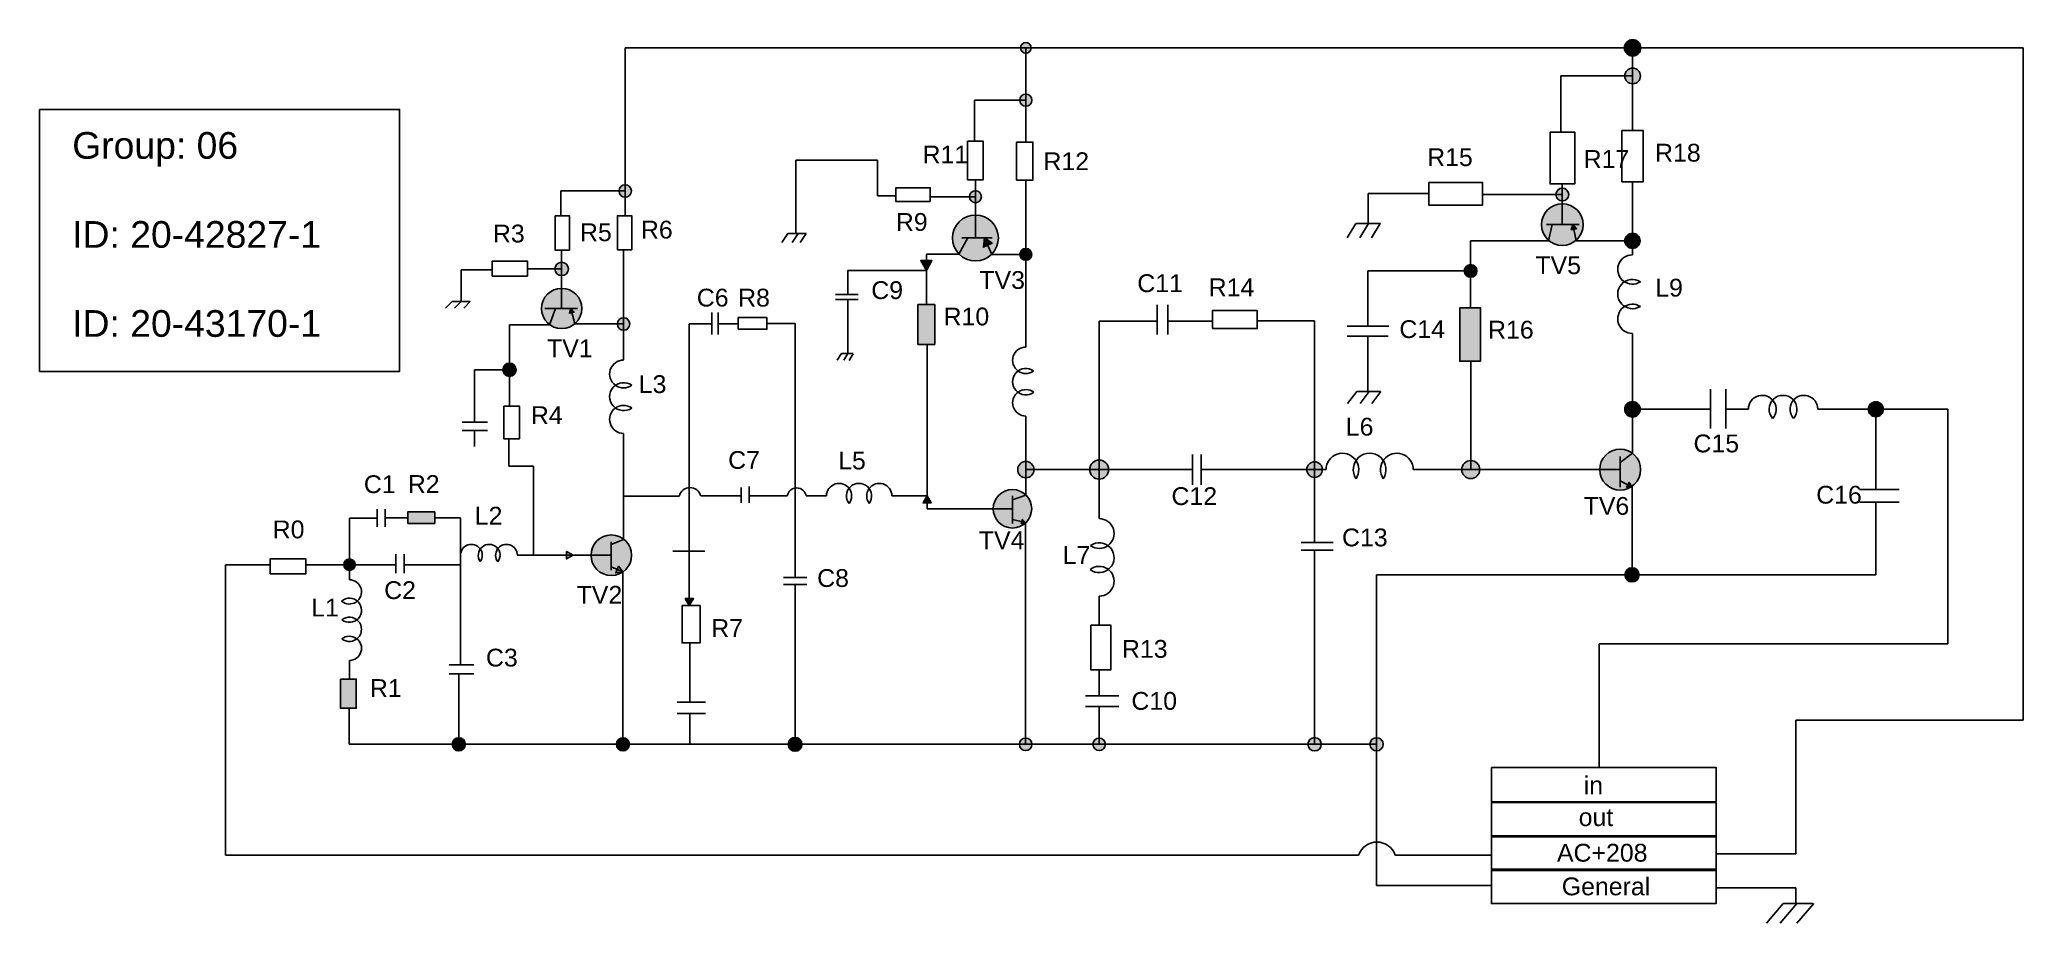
# Model space of a CAD drawing. Header units: inches. Extents: x 2 to 114, y -10 to 40.
import ezdxf

# ---------------------------------------------------------------- set-up
doc = ezdxf.new("R2010")
doc.units = ezdxf.units.IN
doc.header["$MEASUREMENT"] = 0
doc.styles.get("Standard").update_dxf_attribs({"font": 'arial.ttf'})
doc.linetypes.add('ZIGZAG', pattern='A,0.0001,-0.2,[131,ltypeshp.shx,S=0.2,R=0,X=-0.2,Y=0],-0.4,[131,ltypeshp.shx,S=0.2,R=180,X=0.2,Y=0],-0.2', length=0.8001)

msp = doc.modelspace()

# ---------------------------------------------------------------- hatches: boundary and pattern name
h = msp.add_hatch(color=256)
h.dxf.hatch_style = 1
h.paths.add_polyline_path([(57.8, 39.16), (57.5, 39.16), (57.5, 38.86, 0.414214)])
h.paths.add_polyline_path([(57.2, 39.16), (57.8, 39.16, 1)])
h.paths.add_polyline_path([(57.5, 39.16), (57.2, 39.16, 0.414214), (57.5, 38.86)])
h.paths.add_polyline_path([(57.5, 36.22), (57.16, 36.22, 0.414214), (57.5, 35.88)])
h.paths.add_polyline_path([(57.84, 36.22, 0.414214), (57.5, 36.56), (57.5, 35.88, 0.414214)])
h.paths.add_polyline_path([(57.5, 36.56, 0.414214), (57.16, 36.22), (57.5, 36.22)])
h.paths.add_polyline_path([(54.67, 31.14, 0.414214), (54.33, 30.8), (54.67, 30.8)])
h.paths.add_polyline_path([(54.67, 31.14), (54.67, 30.8), (54.67, 30.47, 0.414214), (55, 30.8, 0.414214)])
h.paths.add_polyline_path([(54.67, 30.8), (54.33, 30.8, 0.414214), (54.67, 30.47)])
h = msp.add_hatch(color=256)
h.dxf.hatch_style = 1
h.paths.add_polyline_path([(91.12, 39.16), (92.03, 39.16, 1)])
h.paths.add_polyline_path([(92.03, 39.16), (91.58, 39.16), (91.58, 38.7, 0.414214)])
h.paths.add_polyline_path([(91.58, 39.16), (91.12, 39.16, 0.414214), (91.58, 38.7)])
h = msp.add_hatch(color=256)
h.dxf.hatch_style = 1
h.paths.add_polyline_path([(91.58, 37.58), (91.13, 37.58, 0.414214), (91.58, 37.14)])
h.paths.add_polyline_path([(91.58, 38.03, 0.414214), (91.13, 37.58), (91.58, 37.58)])
h.paths.add_polyline_path([(91.58, 38.03), (91.58, 37.58), (91.58, 37.14, 0.414214), (92.02, 37.58, 0.414214)])
h.paths.add_polyline_path([(87.63, 31.28), (87.63, 30.56, 0.414214), (87.99, 30.92, 0.414214)])
h.paths.add_polyline_path([(87.63, 31.28, 0.414214), (87.27, 30.92), (87.63, 30.92)])
h.paths.add_polyline_path([(87.63, 30.92), (87.27, 30.92, 0.414214), (87.63, 30.56)])
h = msp.add_hatch(color=256)
h.dxf.hatch_style = 1
h.paths.add_polyline_path([(34.91, 24, 0.414214), (34.57, 23.65), (34.91, 23.65)])
h.paths.add_polyline_path([(34.91, 24), (34.91, 23.65), (34.91, 23.31, 0.414214), (35.26, 23.65, 0.414214)])
h.paths.add_polyline_path([(34.91, 23.65), (34.57, 23.65, 0.414214), (34.91, 23.31)])
h.paths.add_polyline_path([(35, 31.47), (35, 30.78, 0.414214), (35.35, 31.12, 0.414214)])
h.paths.add_polyline_path([(35, 31.12), (34.65, 31.12, 0.414214), (35, 30.78)])
h.paths.add_polyline_path([(35, 31.47, 0.414214), (34.65, 31.12), (35, 31.12)])
h.paths.add_polyline_path([(31.43, 27.12, 0.414214), (31.06, 26.74), (31.43, 26.74)])
h.paths.add_polyline_path([(31.43, 27.12), (31.43, 26.74), (31.43, 26.37, 0.414214), (31.81, 26.74, 0.414214)])
h.paths.add_polyline_path([(31.43, 26.74), (31.06, 26.74, 0.414214), (31.43, 26.37)])
at = {"true_color": 0x2776bb}
h = msp.add_hatch(color=152, dxfattribs=at)
h.dxf.hatch_style = 1
h.paths.add_polyline_path([(91.57, 16.39), (91.57, 16.39, 0.617434), (89.72, 15.47), (90.88, 15.47), (90.88, 15.87)])
h.paths.add_polyline_path([(90.88, 15.47), (89.72, 15.47, 0.58851), (91.49, 14.49), (91.24, 14.48), (91.31, 14.61), (90.88, 14.84)])
h.paths.add_polyline_path([(92.03, 15.47, 0.236272), (91.57, 16.39), (90.88, 15.87), (90.88, 15.47), (90.88, 14.84), (91.31, 14.61), (91.38, 14.75), (91.53, 14.51, 0.247579)])
h.paths.add_polyline_path([(87.63, 29.88), (87.63, 30.4, 0.414214), (86.47, 29.23, 0.215639), (86.86, 28.35), (87.07, 29.23), (87.63, 29.23)])
h.paths.add_polyline_path([(88.28, 28.97), (88.13, 28.94), (88.22, 29.23), (87.07, 29.23), (86.86, 28.35, 0.377334), (88.41, 28.35)])
h.paths.add_polyline_path([(87.63, 30.4), (87.63, 29.88), (87.63, 29.23), (88.22, 29.23), (88.43, 29), (88.28, 28.97), (88.41, 28.35, 0.21544), (88.8, 29.23, 0.414214)])
h.paths.add_polyline_path([(83.04, 24.55), (81.87, 24.55), (81.87, 21.56), (83.04, 21.56)])
h = msp.add_hatch(color=152, dxfattribs=at)
h.dxf.hatch_style = 1
h.paths.add_polyline_path([(55.17, 28.48), (54.67, 28.48), (54.24, 28.48), (53.74, 27.58, 0.422689), (55.58, 27.57), (55.36, 28.07), (55.12, 27.96)])
h.paths.add_polyline_path([(54.67, 29.76), (54.67, 28.48), (55.17, 28.48), (55.6, 28.18), (55.36, 28.07), (55.58, 27.57, 0.196432), (55.95, 28.48, 0.414214)])
h.paths.add_polyline_path([(54.67, 29.76, 0.414214), (53.38, 28.48, 0.193901), (53.74, 27.58), (54.24, 28.48), (54.67, 28.48)])
h.paths.add_polyline_path([(52.38, 24.74), (51.44, 24.74), (51.44, 22.5), (52.38, 22.5)])
h.paths.add_polyline_path([(57.5, 14.04), (56.75, 13.77), (56.75, 13.27), (56.75, 12.67), (57.28, 12.54), (57.32, 12.67), (57.48, 12.5), (57.5, 12.49, 0.203485), (57.83, 13.27, 0.2038)])
h.paths.add_polyline_path([(56.75, 13.27), (55.67, 13.27, 0.658066), (57.49, 12.48), (57.24, 12.43), (57.28, 12.54), (56.75, 12.67)])
h.paths.add_polyline_path([(56.75, 13.77), (57.5, 14.04, 0.661405), (55.67, 13.27), (56.75, 13.27)])
h = msp.add_hatch(color=256)
h.dxf.hatch_style = 1
h.paths.add_polyline_path([(88.22, 29.23), (88.13, 28.94), (88.28, 28.97)])
h.paths.add_polyline_path([(88.22, 29.23), (88.28, 28.97), (88.43, 29)])
h = msp.add_hatch(color=256)
h.dxf.hatch_style = 1
h.paths.add_polyline_path([(55.17, 28.48), (55.12, 27.96), (55.36, 28.07)])
h = msp.add_hatch(color=256)
h.dxf.hatch_style = 1
h.paths.add_polyline_path([(55.17, 28.48), (55.36, 28.07), (55.6, 28.18)])
h = msp.add_hatch(color=256)
h.dxf.hatch_style = 1
h.paths.add_polyline_path([(57.5, 27.9), (57.5, 27.23, 0.414214), (57.84, 27.56, 0.414214)])
h.paths.add_polyline_path([(57.5, 27.9, 0.414214), (57.17, 27.56), (57.5, 27.56)])
h.paths.add_polyline_path([(57.5, 27.56), (57.17, 27.56, 0.414214), (57.5, 27.23)])
h = msp.add_hatch(color=256)
h.dxf.hatch_style = 1
h.paths.add_polyline_path([(91.57, 28.75), (91.57, 27.89, 0.414214), (92, 28.32, 0.414214)])
h.paths.add_polyline_path([(91.57, 28.75, 0.414214), (91.14, 28.32), (91.57, 28.32)])
h.paths.add_polyline_path([(91.57, 28.32), (91.14, 28.32, 0.414214), (91.57, 27.89)])
h = msp.add_hatch(color=256)
h.dxf.hatch_style = 1
h.paths.add_polyline_path([(52.23, 27.21), (51.92, 27.21), (51.92, 26.66)])
h.paths.add_polyline_path([(51.92, 27.21), (51.6, 27.21), (51.92, 26.66)])
h = msp.add_hatch(color=256)
h.dxf.hatch_style = 1
h.paths.add_polyline_path([(82.48, 26.98), (82.48, 26.27, 0.414214), (82.84, 26.63, 0.414214)])
h.paths.add_polyline_path([(82.48, 26.98, 0.414214), (82.13, 26.63), (82.48, 26.63)])
h.paths.add_polyline_path([(82.48, 26.63), (82.13, 26.63, 0.414214), (82.48, 26.27)])
h = msp.add_hatch(color=152, dxfattribs=at)
h.dxf.hatch_style = 1
h.paths.add_polyline_path([(24.3, 13.09), (22.79, 13.09), (22.79, 12.45), (24.3, 12.45)])
h.paths.add_polyline_path([(19.89, 3.7), (19.01, 3.7), (19.01, 2.07), (19.89, 2.07)])
h.paths.add_polyline_path([(34.22, 10.66), (33.27, 10.66), (33.08, 10.66, 0.60495), (34.86, 9.72), (34.47, 9.67), (34.55, 9.86), (34.22, 10)])
h.paths.add_polyline_path([(34.22, 11.27), (34.91, 11.55), (34.91, 11.56, 0.623454), (33.08, 10.66), (33.27, 10.66), (34.22, 10.66)])
h.paths.add_polyline_path([(35.35, 10.66, 0.229938), (34.92, 11.55), (34.22, 11.27), (34.22, 10.66), (34.22, 10), (34.55, 9.86), (34.62, 10.04), (34.86, 9.72, 0.246145)])
h.paths.add_polyline_path([(31.08, 24.52), (31.43, 24.52), (31.43, 25.65, 0.414214), (30.3, 24.52, 0.234565), (30.75, 23.62)])
h.paths.add_polyline_path([(32.01, 24.29), (31.87, 24.25), (31.95, 24.52), (31.08, 24.52), (30.75, 23.62, 0.352059), (32.17, 23.66)])
h.paths.add_polyline_path([(31.43, 25.65), (31.43, 24.52), (31.95, 24.52), (32.14, 24.32), (32.01, 24.29), (32.17, 23.66, 0.219938), (32.57, 24.52, 0.414214)])
h = msp.add_hatch(color=256)
h.dxf.hatch_style = 1
h.paths.add_polyline_path([(31.95, 24.52), (31.87, 24.25), (32.01, 24.29)])
h.paths.add_polyline_path([(31.95, 24.52), (32.01, 24.29), (32.14, 24.32)])
h = msp.add_hatch(color=256)
h.dxf.hatch_style = 1
h.paths.add_polyline_path([(28.5, 21.45, 0.414214), (28.13, 21.08), (28.5, 21.08)])
h.paths.add_polyline_path([(28.88, 21.08, 0.414214), (28.5, 21.45), (28.5, 21.08), (28.5, 20.7, 0.414214)])
h.paths.add_polyline_path([(28.5, 21.08), (28.13, 21.08, 0.414214), (28.5, 20.7)])
h = msp.add_hatch(color=256)
h.dxf.hatch_style = 1
h.paths.add_polyline_path([(91.57, 19.29, 0.414214), (91.13, 18.86, 0.414214), (91.57, 18.42)])
h.paths.add_polyline_path([(92, 18.86), (91.57, 18.86), (91.57, 18.42, 0.414214)])
h.paths.add_polyline_path([(91.57, 19.29), (91.57, 18.86), (92, 18.86, 0.414214)])
h = msp.add_hatch(color=256)
h.dxf.hatch_style = 1
h.paths.add_polyline_path([(104.82, 18.86), (105.66, 18.86, 1)])
h.paths.add_polyline_path([(105.66, 18.86), (105.24, 18.86), (105.24, 18.44, 0.414214)])
h.paths.add_polyline_path([(105.24, 18.86), (104.82, 18.86, 0.414214), (105.24, 18.44)])
h = msp.add_hatch(color=256)
h.dxf.hatch_style = 1
h.paths.add_polyline_path([(57.5, 15.92, 0.414214), (57.04, 15.47, 0.414214), (57.5, 15.01)])
h.paths.add_polyline_path([(57.96, 15.47), (57.5, 15.47), (57.5, 15.01, 0.414214)])
h.paths.add_polyline_path([(57.5, 15.92), (57.5, 15.47), (57.96, 15.47, 0.414214)])
h.paths.add_polyline_path([(62.15, 15.47), (61.62, 15.47), (61.62, 14.94, 0.414214)])
h.paths.add_polyline_path([(61.62, 16, 0.414214), (61.09, 15.47), (61.62, 15.47)])
h.paths.add_polyline_path([(61.62, 16), (61.62, 15.47), (62.15, 15.47, 0.414214)])
h.paths.add_polyline_path([(61.62, 15.47), (61.09, 15.47, 0.414214), (61.62, 14.94)])
h = msp.add_hatch(color=256)
h.dxf.hatch_style = 1
h.paths.add_polyline_path([(73.72, 15.9), (73.72, 15.47), (74.16, 15.47, 0.414214)])
h.paths.add_polyline_path([(73.72, 15.9, 0.414214), (73.28, 15.47), (73.72, 15.47)])
h.paths.add_polyline_path([(74.16, 15.47), (73.72, 15.47), (73.72, 15.03, 0.414214)])
h.paths.add_polyline_path([(73.72, 15.47), (73.28, 15.47, 0.414214), (73.72, 15.03)])
h.paths.add_polyline_path([(83, 15.47), (82.49, 15.47), (81.98, 15.47, 1)])
h.paths.add_polyline_path([(82.49, 15.97, 0.414214), (81.98, 15.47), (82.49, 15.47)])
h.paths.add_polyline_path([(82.49, 15.97), (82.49, 15.47), (83, 15.47, 0.414214)])
h = msp.add_hatch(color=256)
h.dxf.hatch_style = 1
h.paths.add_polyline_path([(91.38, 14.75), (91.31, 14.61), (91.52, 14.51, 0.00363), (91.53, 14.51)])
h.paths.add_polyline_path([(91.31, 14.61), (91.24, 14.48), (91.49, 14.49, 0.007141), (91.52, 14.51)])
h = msp.add_hatch(color=256)
h.dxf.hatch_style = 1
h.paths.add_polyline_path([(51.96, 13.99), (51.96, 13.6), (52.18, 13.6)])
h.paths.add_polyline_path([(51.96, 13.99), (51.73, 13.6), (51.96, 13.6)])
h = msp.add_hatch(color=256)
h.dxf.hatch_style = 1
h.paths.add_polyline_path([(57.32, 12.67), (57.28, 12.54), (57.48, 12.5)])
h.paths.add_polyline_path([(57.49, 12.48), (57.48, 12.5), (57.28, 12.54), (57.24, 12.43)])
h = msp.add_hatch(color=256)
h.dxf.hatch_style = 1
h.paths.add_polyline_path([(19.51, 10.45), (19.51, 10.13), (19.83, 10.13, 0.414214)])
h.paths.add_polyline_path([(19.51, 10.45, 0.414214), (19.19, 10.13), (19.51, 10.13)])
h.paths.add_polyline_path([(19.51, 10.13), (19.19, 10.13, 0.414214), (19.51, 9.81)])
h.paths.add_polyline_path([(19.83, 10.13), (19.51, 10.13), (19.51, 9.81, 0.414214)])
h = msp.add_hatch(color=256)
h.dxf.hatch_style = 1
h.paths.add_polyline_path([(34.62, 10.04), (34.55, 9.86), (34.86, 9.72)])
h.paths.add_polyline_path([(34.55, 9.86), (34.47, 9.67), (34.86, 9.72)])
h.paths.add_polyline_path([(31.71, 10.87), (31.71, 10.66), (32.08, 10.66)])
h.paths.add_polyline_path([(32.08, 10.66), (31.71, 10.66), (31.71, 10.45)])
h = msp.add_hatch(color=256)
h.dxf.hatch_style = 1
h.paths.add_polyline_path([(91.95, 9.56), (91.55, 9.56), (91.15, 9.56, 1)])
h.paths.add_polyline_path([(91.55, 9.96), (91.55, 9.56), (91.95, 9.56, 0.414214)])
h.paths.add_polyline_path([(91.55, 9.96, 0.414214), (91.15, 9.56), (91.55, 9.56)])
h = msp.add_hatch(color=256)
h.dxf.hatch_style = 1
h.paths.add_polyline_path([(38.6, 8.23), (38.37, 8.23), (38.6, 7.83)])
h.paths.add_polyline_path([(38.84, 8.23), (38.6, 8.23), (38.6, 7.83)])
h = msp.add_hatch(color=256)
h.dxf.hatch_style = 1
h.paths.add_polyline_path([(26.02, 0.04), (25.65, 0.04), (25.28, 0.04, 1)])
h.paths.add_polyline_path([(25.65, 0.41, 0.414214), (25.28, 0.04), (25.65, 0.04)])
h.paths.add_polyline_path([(25.65, 0.41), (25.65, 0.04), (26.02, 0.04, 0.414214)])
h = msp.add_hatch(color=256)
h.dxf.hatch_style = 1
h.paths.add_polyline_path([(35.23, 0.04), (34.87, 0.04), (34.5, 0.04, 1)])
h.paths.add_polyline_path([(34.87, 0.41), (34.87, 0.04), (35.23, 0.04, 0.414214)])
h.paths.add_polyline_path([(34.87, 0.41, 0.414214), (34.5, 0.04), (34.87, 0.04)])
h = msp.add_hatch(color=256)
h.dxf.hatch_style = 1
h.paths.add_polyline_path([(44.54, 0.43, 0.414214), (44.16, 0.04), (44.54, 0.04)])
h.paths.add_polyline_path([(44.93, 0.04), (44.54, 0.04), (44.16, 0.04, 1)])
h.paths.add_polyline_path([(44.54, 0.43), (44.54, 0.04), (44.93, 0.04, 0.414214)])
h = msp.add_hatch(color=256)
h.dxf.hatch_style = 1
h.paths.add_polyline_path([(74.1, 0.04), (73.72, 0.04), (73.35, 0.04, 1)])
h.paths.add_polyline_path([(73.72, 0.42, 0.414214), (73.35, 0.04), (73.72, 0.04)])
h.paths.add_polyline_path([(73.72, 0.42), (73.72, 0.04), (74.1, 0.04, 0.414214)])
h.paths.add_polyline_path([(77.2, 0.41, 0.414214), (76.83, 0.04), (77.2, 0.04)])
h.paths.add_polyline_path([(77.57, 0.04, 0.414214), (77.2, 0.41), (77.2, 0.04), (77.2, -0.33, 0.414214)])
h.paths.add_polyline_path([(77.2, 0.04), (76.83, 0.04, 0.414214), (77.2, -0.33)])
h.paths.add_polyline_path([(61.98, 0.04), (61.62, 0.04), (61.27, 0.04, 1)])
h.paths.add_polyline_path([(61.62, 0.4, 0.414214), (61.27, 0.04), (61.62, 0.04)])
h.paths.add_polyline_path([(61.62, 0.4), (61.62, 0.04), (61.98, 0.04, 0.414214)])
h.paths.add_polyline_path([(57.84, 0.04), (57.49, 0.04), (57.14, 0.04, 1)])
h.paths.add_polyline_path([(57.49, 0.4, 0.414214), (57.14, 0.04), (57.49, 0.04)])
h.paths.add_polyline_path([(57.49, 0.4), (57.49, 0.04), (57.84, 0.04, 0.414214)])

# ---------------------------------------------------------------- linework, layer by layer
for p, q in [((35, 29.73), (35, 39.16)), ((35, 39.16), (58.79, 39.16)), ((57.5, 33.87), (57.5, 39.16)), ((58.79, 39.16), (92.1, 39.16)), ((91.58, 34.51), (91.58, 39.16)), ((92.1, 39.16), (113.52, 39.16)), ((113.52, 39.16), (113.52, 1.39)), ((91.58, 37.58), (87.55, 37.58)), ((87.55, 37.58), (87.55, 34.42)), ((57.5, 36.22), (54.62, 36.22)), ((54.62, 36.22), (54.62, 33.91)), ((49.16, 32.85), (44.59, 32.85)), ((44.59, 32.85), (44.59, 28.74)), ((49.16, 30.85), (49.16, 32.85)), ((54.67, 31.75), (54.67, 28.48)), ((57.5, 24.75), (57.5, 31.73)), ((87.63, 31.52), (87.63, 29.88)), ((91.57, 27.54), (91.57, 31.64)), ((31.39, 31.12), (35, 31.12)), ((31.39, 31.12), (31.39, 29.73)), ((50.2, 30.85), (49.16, 30.85)), ((54.67, 30.8), (52.13, 30.8)), ((80.14, 30.98), (76.72, 30.98)), ((76.72, 30.98), (76.72, 29.29)), ((87.63, 30.92), (83.15, 30.92)), ((76.04, 29.29), (75.55, 28.48)), ((76.72, 29.29), (76.04, 29.29)), ((76.04, 29.29), (77.42, 29.29)), ((76.74, 29.29), (76.25, 28.48)), ((77.4, 29.29), (76.91, 28.48)), ((86.75, 29.23), (88.57, 29.23)), ((87.07, 29.23), (86.86, 28.32)), ((87.63, 29.88), (87.63, 29.23)), ((88.22, 29.23), (88.41, 28.32)), ((44.14, 28.74), (43.8, 28.22)), ((44.14, 28.74), (45.16, 28.74)), ((44.71, 28.74), (44.37, 28.22)), ((45.16, 28.74), (44.82, 28.22)), ((54.24, 28.48), (53.74, 27.58)), ((53.91, 28.48), (54.67, 28.48)), ((54.67, 28.48), (54.67, 28.48)), ((55.61, 28.48), (54.67, 28.48)), ((55.17, 28.48), (55.59, 27.56)), ((82.48, 24.55), (82.48, 28.32)), ((82.48, 28.32), (86.86, 28.32)), ((91.57, 28.32), (88.41, 28.32)), ((31.43, 26.74), (29.51, 26.74)), ((31.43, 27.79), (31.43, 24.52)), ((34.91, 24.22), (34.91, 27.82)), ((51.92, 24.74), (51.92, 27.58)), ((51.92, 27.58), (53.74, 27.58)), ((57.5, 27.56), (55.59, 27.56)), ((27.53, 26.69), (25.79, 26.69)), ((25.79, 26.69), (25.79, 24.92)), ((51.92, 26.66), (47.5, 26.66)), ((47.5, 26.66), (47.5, 25.3)), ((82.48, 26.63), (76.71, 26.63)), ((76.71, 26.63), (76.71, 23.53)), ((25.28, 24.92), (24.9, 24.54)), ((26.3, 24.92), (25.28, 24.92)), ((25.79, 24.92), (25.42, 24.54)), ((26.3, 24.92), (25.93, 24.54)), ((31.43, 24.52), (30.48, 24.52)), ((30.48, 24.52), (32.32, 24.52)), ((31.08, 24.52), (30.75, 23.61)), ((31.43, 24.52), (31.43, 24.52)), ((31.95, 24.52), (32.17, 23.65)), ((48.09, 25.3), (46.81, 25.3)), ((46.81, 25.02), (48.09, 25.02)), ((47.5, 25.3), (48.09, 25.3)), ((47.5, 25.02), (47.5, 21.99)), ((57.5, 22.35), (57.5, 24.75)), ((64.87, 23.06), (64.87, 24.73)), ((65.48, 23.06), (65.48, 24.73)), ((28.5, 19.03), (28.5, 23.61)), ((28.5, 23.61), (30.75, 23.61)), ((34.91, 23.65), (32.17, 23.65)), ((32.17, 23.65), (32.17, 23.65)), ((34.91, 21.63), (34.91, 24.22)), ((38.6, 23.65), (38.6, 12.2)), ((38.6, 23.65), (39.86, 23.65)), ((39.86, 24.3), (39.86, 23.05)), ((40.22, 24.3), (40.22, 23.05)), ((40.22, 23.65), (41.34, 23.65)), ((42.96, 23.68), (44.54, 23.68)), ((44.54, 23.68), (44.54, 9.41)), ((61.62, 23.81), (61.62, 12.72)), ((61.62, 23.81), (64.87, 23.81)), ((65.48, 23.81), (67.99, 23.81)), ((70.5, 23.82), (73.72, 23.82)), ((73.72, 23.82), (73.72, 11.37)), ((77.88, 23.53), (75.54, 23.53)), ((76.71, 23.53), (77.88, 23.53)), ((51.96, 13.99), (51.96, 22.5)), ((75.54, 22.96), (77.85, 22.96)), ((76.71, 22.96), (76.71, 19.86)), ((91.57, 21.9), (91.57, 23.11)), ((47.14, 21.99), (46.91, 21.62)), ((47.14, 21.99), (47.8, 21.99)), ((47.51, 21.99), (47.28, 21.62)), ((47.8, 21.97), (47.57, 21.6)), ((82.49, 15.47), (82.49, 21.56)), ((91.57, 18.17), (91.57, 21.9)), ((28.5, 21.08), (26.54, 21.08)), ((26.54, 21.08), (26.54, 18.13)), ((76.09, 19.86), (75.57, 19.19)), ((76.71, 19.86), (76.09, 19.86)), ((76.09, 19.86), (77.42, 19.86)), ((76.79, 19.86), (76.28, 19.19)), ((77.44, 19.86), (76.93, 19.19)), ((95.95, 19.99), (95.95, 17.77)), ((96.82, 17.77), (96.82, 19.99)), ((25.85, 18.13), (27.26, 18.13)), ((57.5, 18.48), (57.5, 14.04)), ((91.57, 18.86), (95.95, 18.86)), ((91.57, 18.17), (91.57, 16.39)), ((96.82, 18.86), (98.08, 18.86)), ((101.98, 18.86), (107.19, 18.86)), ((105.24, 18.86), (105.24, 14.35)), ((107.19, 18.86), (107.19, 18.86)), ((107.19, 18.86), (109.28, 18.86)), ((109.28, 18.86), (109.28, 5.69)), ((27.26, 17.67), (25.85, 17.67)), ((26.54, 17.67), (26.54, 16.76)), ((28.47, 15.67), (28.47, 17.19)), ((34.91, 12.92), (34.91, 17.5)), ((29.85, 15.67), (28.47, 15.67)), ((29.85, 10.66), (29.85, 15.67)), ((66.87, 14.62), (66.87, 16.31)), ((66.87, 16.21), (66.87, 14.62)), ((67.34, 16.21), (67.34, 16.31)), ((67.34, 14.62), (67.34, 16.21)), ((90.88, 15.87), (91.57, 16.39)), ((90.88, 16.2), (90.88, 15.47)), ((41.96, 13.61), (41.96, 14.52)), ((57.5, 15.47), (66.87, 15.47)), ((67.34, 15.47), (74.36, 15.47)), ((79.26, 15.47), (82.49, 15.47)), ((82.49, 15.47), (90.88, 15.47)), ((90.88, 15.47), (90.88, 14.49)), ((90.88, 14.84), (91.55, 14.49)), ((91.55, 10.74), (91.55, 14.49)), ((34.91, 13.98), (38.05, 13.98)), ((39.24, 13.99), (41.51, 13.99)), ((41.51, 14.47), (41.51, 13.61)), ((41.96, 13.99), (44.1, 13.99)), ((45.16, 13.99), (46.3, 13.99)), ((49.98, 13.99), (51.96, 13.99)), ((51.96, 13.99), (51.96, 13.99)), ((51.96, 13.99), (51.96, 13.27)), ((57.5, 14.04), (56.75, 13.77)), ((56.75, 14), (56.75, 13.27)), ((104.33, 14.35), (106.55, 14.35)), ((104.33, 13.64), (106.55, 13.64)), ((105.24, 13.64), (105.24, 9.56)), ((19.51, 12.75), (21.07, 12.75)), ((19.51, 12.75), (19.51, 10.13)), ((21.07, 13.25), (21.07, 12.25)), ((21.52, 13.24), (21.52, 12.25)), ((21.52, 12.76), (22.79, 12.76)), ((24.3, 12.76), (25.74, 12.76)), ((25.74, 12.76), (25.74, 4.51)), ((34.91, 12.92), (34.91, 11.55)), ((51.96, 13.27), (56.75, 13.27)), ((56.75, 13.27), (56.75, 12.45)), ((56.75, 12.67), (56.75, 13.27)), ((56.75, 12.67), (57.49, 12.49)), ((57.49, 10.58), (57.49, 12.49)), ((34.22, 11.27), (34.91, 11.55)), ((34.22, 11.27), (34.22, 11.41)), ((34.22, 11.27), (34.22, 10.66)), ((34.91, 11.55), (34.91, 11.55)), ((72.96, 11.37), (74.77, 11.37)), ((12.55, -6.19), (12.55, 10.13)), ((12.55, 10.13), (15.05, 10.13)), ((19.51, 10.13), (17.07, 10.13)), ((19.51, 10.13), (19.51, 9.28)), ((19.51, 10.13), (22.12, 10.13)), ((22.12, 9.65), (22.12, 10.72)), ((22.12, 10.13), (22.12, 9.65)), ((22.58, 9.65), (22.58, 10.72)), ((22.58, 10.13), (25.74, 10.13)), ((25.74, 10.66), (25.75, 10.66)), ((28.94, 10.66), (33.27, 10.66)), ((33.27, 10.66), (34.22, 10.66)), ((34.22, 10.66), (34.22, 10.66)), ((34.22, 10.66), (34.22, 9.83)), ((37.68, 10.89), (39.47, 10.89)), ((57.49, 10.58), (57.49, 0.04)), ((72.96, 10.95), (74.77, 10.95)), ((73.72, 10.95), (73.72, 0.04)), ((91.55, 10.74), (91.55, 9.56)), ((34.22, 10), (34.87, 9.72)), ((34.87, 8.51), (34.87, 9.72)), ((38.6, 10.02), (38.6, 7.83)), ((43.89, 9.41), (45.2, 9.41)), ((43.89, 9.02), (45.2, 9.02)), ((44.54, 9.02), (44.54, 0.04)), ((91.55, 9.56), (77.2, 9.56)), ((77.2, 9.56), (77.2, 0.04)), ((105.24, 9.56), (91.55, 9.56)), ((34.87, 8.51), (34.87, 0.04)), ((61.62, 8.36), (61.62, 6.73)), ((38.62, 5.74), (38.62, 2.4)), ((109.28, 5.69), (89.7, 5.69)), ((89.7, 5.69), (89.7, -1.26)), ((19.51, 4.75), (19.51, 3.7)), ((25.12, 4.51), (26.49, 4.51)), ((25.12, 4), (26.49, 4)), ((25.65, 0.04), (25.65, 4)), ((61.62, 4.23), (61.62, 2.77)), ((37.91, 2.4), (39.5, 2.4)), ((60.86, 2.77), (62.72, 2.77)), ((77.2, 0.04), (77.2, 3.31)), ((19.5, 2.07), (19.5, 0.04)), ((39.5, 1.77), (37.91, 1.77)), ((38.62, 1.77), (38.62, 0.04)), ((60.86, 2.16), (62.72, 2.16)), ((61.62, 2.16), (61.62, 0.04)), ((113.52, 1.39), (100.75, 1.39)), ((100.75, 1.39), (100.75, -6.11)), ((19.5, 0.04), (25.65, 0.04)), ((25.65, 0.04), (34.87, 0.04)), ((34.87, 0.04), (38.62, 0.04)), ((44.54, 0.04), (38.62, 0.04)), ((57.49, 0.04), (44.54, 0.04)), ((61.62, 0.04), (57.49, 0.04)), ((73.72, 0.04), (61.62, 0.04)), ((73.72, 0.04), (77.2, 0.04)), ((77.2, 0.04), (77.2, -7.89)), ((76.19, -6.19), (12.55, -6.19)), ((83.65, -6.19), (78.25, -6.19)), ((100.75, -6.11), (96.27, -6.11)), ((77.2, -7.89), (83.65, -7.89)), ((96.27, -8.02), (100.75, -8.02)), ((100.03, -8.91), (99.09, -10.01)), ((100.03, -8.91), (99.09, -10.01)), ((100.81, -8.91), (99.87, -10.01)), ((100.03, -8.91), (101.7, -8.91)), ((100.75, -8.02), (100.75, -8.91)), ((101.75, -8.91), (100.81, -10.01))]:
    msp.add_line(p, q)
at = {"linetype": 'ZIGZAG'}
msp.add_line((38.6, 12.2), (38.6, 10.02), dxfattribs=at)
for points in [[(2.11, 35.7), (22.33, 35.7), (22.33, 20.99), (2.11, 20.99)], [(54.23, 33.91), (55.11, 33.91), (55.11, 31.75), (54.23, 31.75)], [(56.98, 33.87), (57.9, 33.87), (57.9, 31.73), (56.98, 31.73)], [(86.94, 34.42), (88.33, 34.42), (88.33, 31.52), (86.94, 31.52)], [(90.97, 31.64), (92.18, 31.64), (92.18, 34.51), (90.97, 34.51)], [(52.13, 30.53), (50.2, 30.53), (50.2, 31.3), (52.13, 31.3)], [(83.15, 30.33), (80.14, 30.33), (80.14, 31.6), (83.15, 31.6)], [(31.07, 29.73), (31.87, 29.73), (31.87, 27.79), (31.07, 27.79)], [(35.37, 27.82), (34.56, 27.82), (34.56, 29.73), (35.37, 29.73)], [(88.22, 29.23), (88.13, 28.94), (88.43, 29)], [(55.17, 28.48), (55.12, 27.96), (55.6, 28.18)], [(29.51, 26.34), (27.53, 26.34), (27.53, 27.18), (29.51, 27.18)], [(51.92, 26.66), (52.23, 27.21), (51.6, 27.21)], [(31.95, 24.52), (31.87, 24.25), (32.14, 24.32)], [(52.38, 22.5), (51.44, 22.5), (51.44, 24.74), (52.38, 24.74)], [(83.04, 21.56), (81.87, 21.56), (81.87, 24.55), (83.04, 24.55)], [(41.34, 23.35), (42.96, 23.35), (42.96, 24.01), (41.34, 24.01)], [(67.99, 23.4), (70.5, 23.4), (70.5, 24.4), (67.99, 24.4)], [(29.07, 17.19), (28.19, 17.19), (28.19, 19.03), (29.07, 19.03)], [(91.55, 14.49), (91.38, 14.75), (91.24, 14.48)], [(51.96, 13.99), (51.73, 13.6), (52.18, 13.6)], [(22.79, 12.45), (24.3, 12.45), (24.3, 13.09), (22.79, 13.09)], [(57.49, 12.48), (57.32, 12.67), (57.24, 12.43)], [(15.05, 9.62), (17.07, 9.62), (17.07, 10.45), (15.05, 10.45)], [(32.08, 10.66), (31.71, 10.87), (31.71, 10.45)], [(34.86, 9.72), (34.62, 10.04), (34.47, 9.67)], [(38.19, 7.83), (39.2, 7.83), (39.2, 5.74), (38.19, 5.74)], [(38.6, 7.83), (38.84, 8.23), (38.37, 8.23)], [(61.15, 6.73), (62.28, 6.73), (62.28, 4.23), (61.15, 4.23)], [(19.01, 3.7), (19.89, 3.7), (19.89, 2.07), (19.01, 2.07)], [(83.65, -1.26), (96.27, -1.26), (96.27, -3.19), (83.65, -3.19)], [(83.65, -3.23), (96.27, -3.23), (96.27, -5.16), (83.65, -5.16)], [(83.65, -5.1), (96.27, -5.1), (96.27, -7.04), (83.65, -7.04)], [(83.65, -6.98), (96.27, -6.98), (96.27, -8.91), (83.65, -8.91)]]:
    msp.add_lwpolyline(points, close=True)
for centre, radius in [((57.5, 39.16), 0.298), ((91.58, 39.16), 0.459), ((91.58, 37.58), 0.441), ((57.5, 36.22), 0.342), ((35, 31.12), 0.348), ((87.63, 30.92), 0.36), ((54.67, 30.8), 0.337), ((87.63, 29.23), 1.17), ((54.67, 28.48), 1.29), ((57.5, 27.56), 0.334), ((91.57, 28.32), 0.428), ((31.43, 26.74), 0.375), ((82.48, 26.63), 0.354), ((31.43, 24.52), 1.13), ((34.91, 23.65), 0.348), ((28.5, 21.08), 0.374), ((91.57, 18.86), 0.435), ((105.24, 18.86), 0.419), ((57.5, 15.47), 0.458), ((61.62, 15.47), 0.532), ((73.72, 15.47), 0.438), ((82.49, 15.47), 0.507), ((90.88, 15.47), 1.15), ((56.75, 13.27), 1.08), ((34.22, 10.66), 1.14), ((19.51, 10.13), 0.32), ((91.55, 9.56), 0.4), ((25.65, 0.04), 0.37), ((34.87, 0.04), 0.369), ((44.54, 0.04), 0.388), ((57.49, 0.04), 0.353), ((61.62, 0.04), 0.353), ((73.72, 0.04), 0.374), ((77.2, 0.04), 0.371)]:
    msp.add_circle(centre, radius)
for centre, radius, start, end in [((91.57, 26.71), 0.824, 90, 302.6369), ((91.57, 25.33), 0.824, 57.3631, 302.6369), ((91.57, 23.94), 0.824, 57.3631, 270), ((91.57, 23.94), 0.824, 57.3631, 270), ((57.5, 21.61), 0.743, 90, 306.0828), ((34.91, 20.84), 0.785, 90, 305.8635), ((34.91, 19.57), 0.785, 54.1365, 305.217), ((57.5, 20.41), 0.743, 53.9172, 307.1913), ((34.91, 18.29), 0.785, 54.783, 270), ((34.91, 18.29), 0.785, 54.783, 270), ((34.91, 18.29), 0.785, 54.783, 270), ((57.5, 19.22), 0.743, 52.8087, 270), ((98.86, 18.86), 0.781, 318.5904, 180), ((100.03, 18.86), 0.781, 318.5904, 221.4096), ((101.2, 18.86), 0.781, 0, 221.4096), ((75.28, 15.47), 0.919, 326.3309, 180), ((76.81, 15.47), 0.919, 326.1639, 213.6691), ((78.34, 15.47), 0.919, 0, 213.8361), ((47.01, 13.99), 0.707, 322.5661, 180), ((48.13, 13.99), 0.707, 324.0593, 217.4339), ((49.27, 13.99), 0.707, 0, 215.9407), ((38.64, 13.85), 0.613, 13.8358, 166.9616), ((44.63, 13.91), 0.534, 8.6299, 171.3701), ((61.62, 11.88), 0.837, 234.6457, 90), ((61.62, 11.88), 0.837, 234.6457, 90), ((26.36, 10.66), 0.611, 324.9032, 180), ((27.36, 10.66), 0.611, 322.6982, 215.0968), ((28.33, 10.66), 0.611, 0, 217.3018), ((61.62, 10.52), 0.837, 232.0897, 125.3543), ((61.62, 9.2), 0.837, 270, 127.9103), ((19.51, 8.6), 0.68, 229.6527, 90), ((19.51, 7.57), 0.68, 231.8507, 130.3473), ((19.51, 7.57), 0.68, 231.8507, 130.3473), ((19.51, 6.5), 0.68, 231.8507, 128.1493), ((19.51, 5.43), 0.68, 270, 128.1493), ((77.22, -6.53), 1.08, 18.1036, 161.8964)]:
    msp.add_arc(centre, radius, start, end)

# ---------------------------------------------------------------- texts
at = {"insert": (3.94, 34.43), "char_height": 1.5, "width": 27.5769, "attachment_point": 1}
msp.add_mtext('Group: 06\\P\\PID: 20-42827-1\\P\\PID: 20-43170-1', dxfattribs=at)
at = {"char_height": 1, "attachment_point": 1}
for s, width, insert in [('R11', 1.9718, (51.7, 33.67)), ('R15', 3.7274, (80.04, 33.52)), ('R18', 3.7274, (92.84, 33.77)), ('R12', 2.3889, (58.49, 33.29)), ('R17', 2.1363, (88.83, 33.42)), ('R3 ', 1.9399, (27.57, 29.23)), ('R5', 1.858, (32.46, 29.3)), ('R6', 2.0855, (35.88, 29.45)), ('R9', 4.463, (50.2, 29.88)), ('TV5', 3.5297, (86.12, 27.45)), ('C6 ', 2.3188, (39.02, 25.63)), ('R8 ', 3.2076, (41.34, 25.63)), ('C9', 1.8959, (48.82, 26.05)), ('TV3', 2.6153, (54.89, 26.62)), ('C11', 2.5394, (63.76, 26.44)), ('R14', 5.0052, (67.77, 26.21)), ('L9', 2.5146, (92.85, 26.19)), ('R10', 2.6543, (52.88, 24.57)), ('C14 ', 2.5026, (78.48, 23.86)), ('R16', 3.9449, (83.46, 23.83)), ('TV1 ', 2.6922, (30.61, 22.78)), ('L3', 2.8422, (35.76, 20.77)), ('R4', 1.4788, (29.7, 19.03)), ('L6 ', 4.0115, (75.47, 18.38)), ('C15', 2.9244, (95, 17.44)), ('C7 ', 2.4647, (40.78, 16.51)), ('L5 ', 3.02, (46.96, 16.48)), ('C1', 1.7822, (20.32, 15.15)), ('R2', 1.5059, (22.79, 15.16)), ('C12', 3.3859, (65.68, 14.48)), ('C16', 2.2566, (101.89, 14.56)), ('L2', 2.3909, (26.55, 13.38)), ('TV6', 2.2796, (88.83, 13.93)), ('R0 ', 1.8748, (15.2, 12.61)), ('TV4 ', 2.0855, (54.86, 12)), ('L7 ', 1.2881, (59.57, 11.17)), ('C13 ', 2.7301, (75.26, 12.16)), ('C2', 2.2751, (21.46, 9.2)), ('TV2', 2.5991, (32.27, 8.94)), ('C8 ', 2.3889, (45.78, 9.88)), ('L1', 2.1503, (17.36, 8.22)), ('R7 ', 2.806, (39.83, 7.07)), ('R13', 3.0714, (62.9, 5.9)), ('C3', 2.1234, (27.18, 5.41)), ('R1', 1.9338, (20.66, 3.7)), ('C10', 2.5026, (63.43, 2.98)), ('in ', 7.4458, (88.83, -1.76)), ('out  ', 7.7221, (88.55, -3.55)), ('AC+208 ', 8.9425, (87.33, -5.55)), ('General ', 8.6662, (87.6, -7.44))]:
    msp.add_mtext_dynamic_manual_height_columns(s, width=width, gutter_width=1, heights=[0], dxfattribs=dict(at, insert=insert))

doc.saveas('drawing.dxf')
